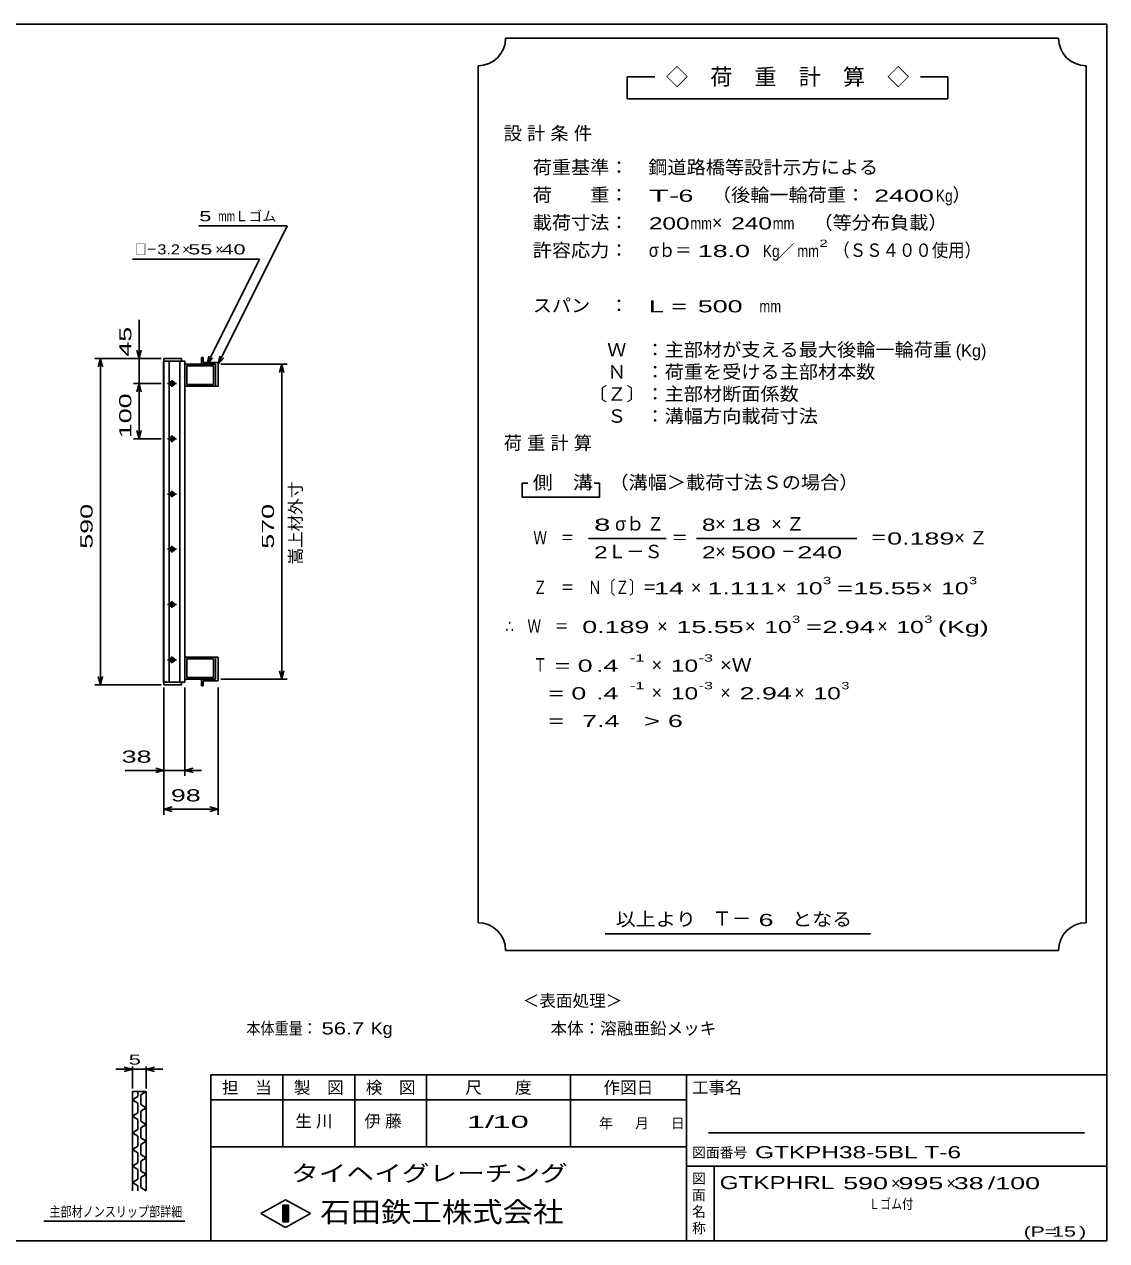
# Model space of a CAD drawing. Units: millimetres, scale not verified. Extents: x -1820 to 1736, y -1282 to 1048.
# Drawn here: x -222 to 1736, y -1152 to 1048 of the extents above; entities that cross this region are included whole.
import ezdxf
from ezdxf.enums import TextEntityAlignment as Align

# ---------------------------------------------------------------- set-up
doc = ezdxf.new("R2010")
doc.units = ezdxf.units.MM
doc.header["$LTSCALE"] = 10
for name, color, linetype, lineweight in [('0_2', 150, 'Continuous', 25), ('16', 3, 'Continuous', 25), ('22', 4, 'Continuous', 25), ('24', 2, 'Continuous', 25), ('32', 4, 'Continuous', 25)]:
    doc.layers.add(name, color=color, linetype=linetype, lineweight=lineweight)
doc.styles.add('ベクトル', font='')
doc.styles.get('ベクトル').set_extended_font_data('ベクトル')

msp = doc.modelspace()

# ---------------------------------------------------------------- linework, layer by layer
at = {"layer": '0_2'}
for p, q in [((-1724, 1048.5), (1736, 1048.5)), ((1736, 1048.5), (1736, -1151.5)), ((1736, -851.5), (116, -851.5)), ((116, -851.5), (116, -1151.5)), ((246, -851.5), (246, -981.5)), ((376, -981.5), (376, -851.5)), ((506, -851.5), (506, -981.5)), ((766, -981.5), (766, -851.5)), ((976, -851.5), (976, -1151.5)), ((976, -896.5), (116, -896.5)), ((1696, -956.5), (1016, -956.5)), ((116, -981.5), (976, -981.5)), ((976, -1016.5), (1736, -1016.5)), ((1026, -1151.5), (1026, -1016.5)), ((206, -1102.5), (251, -1077.5)), ((251, -1077.5), (296, -1102.5)), ((246, -1087.5), (256, -1087.5)), ((246, -1117.5), (246, -1087.5)), ((246, -1087.5), (248, -1087.5)), ((248, -1087.5), (248, -1117.5)), ((250, -1117.5), (250, -1087.5)), ((250, -1087.5), (252, -1087.5)), ((252, -1087.5), (252, -1117.5)), ((254, -1117.5), (254, -1087.5)), ((254, -1087.5), (256, -1087.5)), ((256, -1087.5), (256, -1117.5)), ((256, -1087.5), (256, -1117.5)), ((251, -1127.5), (206, -1102.5)), ((256, -1117.5), (246, -1117.5)), ((248, -1117.5), (250, -1117.5)), ((296, -1102.5), (251, -1127.5)), ((252, -1117.5), (254, -1117.5)), ((1736, -1151.5), (-1724, -1151.5))]:
    msp.add_line(p, q, dxfattribs=at)
at = {"layer": '16'}
for p, q in [((63, 444), (31, 444)), ((31, 444), (31, 439.5)), ((63, 439.5), (63, 444)), ((102, 446), (99, 446)), ((99, 446), (99, 434)), ((102, 437), (102, 446)), ((30.3, -141.5), (30.3, 439.5)), ((30.3, 439.5), (31, 439.5)), ((31, 439.5), (63, 439.5)), ((31, 439.5), (31, -141.5)), ((69, 439.5), (31, 439.5)), ((40.5, 439.5), (40.5, -141.5)), ((59.5, -141.5), (59.5, 439.5)), ((69, -141.5), (69, 439.5)), ((69, 434), (124, 434)), ((69, 394), (69, 434)), ((72.2, 430.8), (120.8, 430.8)), ((72.2, 397.2), (72.2, 430.8)), ((99, 434), (124, 434)), ((129, 437), (102, 437)), ((120.8, 430.8), (120.8, 397.2)), ((124, 434), (124, 394)), ((124, 434), (124, 394)), ((129, 394), (129, 437)), ((37.5, 399), (53.5, 399)), ((47.5, 402), (43.5, 402)), ((43.5, 396), (47.5, 396)), ((45.5, 405), (45.5, 393)), ((120.8, 397.2), (72.2, 397.2)), ((124, 394), (69, 394)), ((124, 394), (129, 394)), ((37.5, 299), (53.5, 299)), ((47.5, 302), (43.5, 302)), ((43.5, 296), (47.5, 296)), ((45.5, 305), (45.5, 293)), ((37.5, 199), (53.5, 199)), ((47.5, 202), (43.5, 202)), ((45.5, 205), (45.5, 193)), ((43.5, 196), (47.5, 196)), ((37.5, 99), (53.5, 99)), ((47.5, 102), (43.5, 102)), ((43.5, 96), (47.5, 96)), ((45.5, 105), (45.5, 93)), ((47.5, 2), (43.5, 2)), ((45.5, 5), (45.5, -7)), ((37.5, -1), (53.5, -1)), ((43.5, -4), (47.5, -4)), ((37.5, -101), (53.5, -101)), ((47.5, -98), (43.5, -98)), ((43.5, -104), (47.5, -104)), ((45.5, -95), (45.5, -107)), ((124, -96), (69, -96)), ((69, -96), (69, -136)), ((120.8, -99.2), (72.2, -99.2)), ((72.2, -99.2), (72.2, -132.8)), ((120.8, -132.8), (120.8, -99.2)), ((124, -136), (124, -96)), ((124, -96), (129, -96)), ((124, -136), (124, -96)), ((129, -96), (129, -139)), ((31, -141.5), (30.3, -141.5)), ((31, -141.5), (63, -141.5)), ((31, -146), (31, -141.5)), ((31, -141.5), (69, -141.5)), ((63, -146), (31, -146)), ((63, -141.5), (63, -146)), ((69, -136), (124, -136)), ((72.2, -132.8), (120.8, -132.8)), ((99, -148), (99, -136)), ((99, -136), (124, -136)), ((102, -148), (99, -148)), ((129, -139), (102, -139)), ((102, -139), (102, -148))]:
    msp.add_line(p, q, dxfattribs=at)
for centre, radius, start, end in [((43.5, 399), 3, 90, 270), ((45.5, 399), 4, 46.6, 133.4), ((45.5, 399), 4, 226.6, 313.4), ((47.5, 399), 3, 270, 90), ((43.5, 299), 3, 90, 270), ((45.5, 299), 4, 46.6, 133.4), ((45.5, 299), 4, 226.6, 313.4), ((47.5, 299), 3, 270, 90), ((43.5, 199), 3, 90, 270), ((45.5, 199), 4, 46.6, 133.4), ((47.5, 199), 3, 270, 90), ((45.5, 199), 4, 226.6, 313.4), ((43.5, 99), 3, 90, 270), ((45.5, 99), 4, 46.6, 133.4), ((45.5, 99), 4, 226.6, 313.4), ((47.5, 99), 3, 270, 90), ((43.5, -1), 3, 90, 270), ((45.5, -1), 4, 46.6, 133.4), ((47.5, -1), 3, 270, 90), ((45.5, -1), 4, 226.6, 313.4), ((43.5, -101), 3, 90, 270), ((45.5, -101), 4, 46.6, 133.4), ((45.5, -101), 4, 226.6, 313.4), ((47.5, -101), 3, 270, 90)]:
    msp.add_arc(centre, radius, start, end, dxfattribs=at)
at = {"layer": '22'}
for p, q in [((94, 684), (254, 684)), ((129, 434), (254, 684)), ((-26, 624), (204, 624)), ((109, 434), (204, 624)), ((-14, 444), (-14, 514)), ((-94, 444), (26, 444)), ((-88, 429), (-84, 444)), ((-80, 429), (-84, 444)), ((-84, -146), (-84, 444)), ((26, 444), (-24, 444)), ((-14, 444), (-18, 459)), ((-10, 459), (-14, 444)), ((-14, 444), (-14, 399)), ((109, 434), (112, 448.6)), ((109, 434), (119, 445)), ((129, 434), (132, 448.6)), ((129, 434), (139, 445)), ((134, 434), (254, 434)), ((240, 419), (244, 434)), ((248, 419), (244, 434)), ((244, -136), (244, 434)), ((-24, 399), (26, 399)), ((-18, 384), (-14, 399)), ((-10, 384), (-14, 399)), ((-14, 299), (-14, 399)), ((-14, 299), (-18, 314)), ((-14, 299), (-10, 314)), ((-24, 299), (26, 299)), ((-84, -146), (-88, -131)), ((-84, -146), (-80, -131)), ((244, -136), (240, -121)), ((244, -136), (248, -121)), ((-94, -146), (26, -146)), ((31, -311), (31, -151)), ((31, -381), (31, -151)), ((69, -311), (69, -151)), ((129, -381), (129, -151)), ((134, -136), (254, -136)), ((-39, -301), (31, -301)), ((31, -301), (16, -297)), ((16, -305), (31, -301)), ((31, -301), (69, -301)), ((69, -301), (84, -297)), ((84, -305), (69, -301)), ((69, -301), (99, -301)), ((31, -371), (46, -367)), ((46, -375), (31, -371)), ((31, -371), (129, -371)), ((129, -371), (114, -367)), ((114, -375), (129, -371))]:
    msp.add_line(p, q, dxfattribs=at)
at = {"layer": '24', "color": 4}
for p, q in [((1649, 1023.5), (649, 1023.5)), ((599, 973.5), (599, -576.5)), ((1699, -576.5), (1699, 973.5)), ((919, 953.5), (869, 953.5)), ((869, 953.5), (869, 913.5)), ((1449, 953.5), (1399, 953.5)), ((1449, 913.5), (1449, 953.5)), ((869, 913.5), (1449, 913.5)), ((689, 218.5), (679, 218.5)), ((679, 218.5), (679, 193.5)), ((819, 218.5), (809, 218.5)), ((819, 193.5), (819, 218.5)), ((679, 193.5), (819, 193.5)), ((799, 118.5), (939, 118.5)), ((994, 118.5), (1284, 118.5)), ((829, -596.5), (1309, -596.5)), ((649, -626.5), (1649, -626.5))]:
    msp.add_line(p, q, dxfattribs=at)
for centre, start, end in [((599, 1023.5), 270, 0), ((1699, 1023.5), 180, 270), ((599, -626.5), 0, 90), ((1699, -626.5), 90, 180)]:
    msp.add_arc(centre, 50, start, end, dxfattribs=at)
at = {"layer": '32'}
for p, q in [((-26, -841.5), (-56, -841.5)), ((-26, -841.5), (-41, -837.5)), ((-41, -845.5), (-26, -841.5)), ((-26, -876.5), (-26, -836.5)), ((-26, -841.5), (-1, -841.5)), ((-1, -836.5), (-1, -876.5)), ((-1, -841.5), (14, -837.5)), ((14, -845.5), (-1, -841.5)), ((-1, -841.5), (29, -841.5)), ((-26, -881.5), (-1, -881.5)), ((-26, -1061.5), (-26, -881.5)), ((-16, -890.5), (-26, -896.5)), ((-26, -896.5), (-16, -902.5)), ((-16, -881.5), (-16, -890.5)), ((-1, -881.5), (-11, -887.5)), ((-11, -887.5), (-11, -905.5)), ((-1, -881.5), (-1, -1061.5)), ((-16, -920.5), (-26, -926.5)), ((-16, -902.5), (-16, -920.5)), ((-11, -905.5), (-1, -911.5)), ((-1, -911.5), (-11, -917.5)), ((-11, -917.5), (-11, -935.5)), ((-26, -926.5), (-16, -932.5)), ((-16, -932.5), (-16, -950.5)), ((-11, -935.5), (-1, -941.5)), ((-1, -941.5), (-11, -947.5)), ((-16, -950.5), (-26, -956.5)), ((-26, -956.5), (-16, -962.5)), ((-16, -962.5), (-16, -980.5)), ((-11, -947.5), (-11, -965.5)), ((-11, -965.5), (-1, -971.5)), ((-16, -980.5), (-26, -986.5)), ((-26, -986.5), (-16, -992.5)), ((-1, -971.5), (-11, -977.5)), ((-11, -977.5), (-11, -995.5)), ((-16, -1010.5), (-26, -1016.5)), ((-16, -992.5), (-16, -1010.5)), ((-11, -995.5), (-1, -1001.5)), ((-1, -1001.5), (-11, -1007.5)), ((-11, -1007.5), (-11, -1025.5)), ((-26, -1016.5), (-16, -1022.5)), ((-16, -1022.5), (-16, -1040.5)), ((-11, -1025.5), (-1, -1031.5)), ((-1, -1031.5), (-11, -1037.5)), ((-16, -1040.5), (-26, -1046.5)), ((-26, -1046.5), (-16, -1052.5)), ((-16, -1052.5), (-16, -1061.5)), ((-11, -1037.5), (-11, -1055.5)), ((-11, -1055.5), (-1, -1061.5)), ((69, -1116.5), (-186, -1116.5))]:
    msp.add_line(p, q, dxfattribs=at)

# ---------------------------------------------------------------- texts
at = {"layer": '0_2', "style": 'ベクトル'}
for s, height, p in [('担\u3000当', 21.99, (136, -874.5)), ('製\u3000図', 21.99, (266, -874.5)), ('検\u3000図', 21.99, (396, -874.5)), ('尺\u3000\u3000度', 21.99, (576, -874.5)), ('作図日', 21.99, (826, -874.5)), ('工事名', 21.99, (986, -874.5)), ('年', 18.3, (818, -939)), ('月', 18.3, (883, -939)), ('日', 18.3, (948, -939)), ('図面番号', 18.33, (986, -992)), ('図', 18.3, (986, -1039)), ('面', 18.3, (986, -1069)), ('名', 18.3, (986, -1099)), ('称', 18.3, (986, -1129))]:
    msp.add_text(s, height=height, dxfattribs=at).set_placement(p, align=Align.MIDDLE_LEFT)
at = {"layer": '0_2', "color": 222, "style": 'ベクトル'}
for s, height, width, p in [('タイヘイグレーチング', 29.33, 1.25, (261, -1029.5)), ('石田鉄工株式会社', 36.66, 1.1, (313.5, -1099.5))]:
    msp.add_text(s, height=height, dxfattribs=dict(at, width=width)).set_placement(p, align=Align.MIDDLE_LEFT)
at = {"layer": '22', "color": 2, "style": 'ベクトル'}
for s, height, width, p in [(' 5 ', 18.33, 1.6, (84, 701.5)), ('mm', 18.33, 0.75, (129, 701.5)), ('□－', 18.33, 0.8, (-21, 641.5)), ('3.2', 18.33, 1.2, (19, 641.5)), (' 55 ', 18.33, 1.6, (64, 641.5)), (' 40 ', 18.33, 1.6, (124, 641.5)), (' 38 ', 21.99, 1.65, (-59, -276)), (' 98 ', 21.99, 1.65, (30, -346)), ('本体重量：', 21.99, 0.85, (180, -767.5)), (' 56.7', 21.99, 1.35, (305, -767.5)), ('Kg', 21.99, 1.1, (405, -767.5)), ('1/', 21.99, 2, (579, -936.5)), (' 10 ', 21.99, 2, (609, -936.5)), ('GTKPH38-5BL T-6', 21.99, 1.5, (1100, -991.5)), ('GTKPHRL', 23.46, 1.4, (1036, -1046.5)), (' 590 ', 21.99, 1.65, (1246, -1047.5)), (' 995 ', 21.99, 1.65, (1346, -1047.5)), (' 38 ', 21.99, 1.65, (1446, -1047.5)), ('/', 22, 1.65, (1521, -1047.5)), (' 100 ', 21.99, 1.65, (1521, -1047.5)), ('Ｌゴム付', 18.33, 0.8, (1306, -1085)), ('(P=', 18.33, 1.55, (1586, -1135)), (' 15 ', 18.33, 1.6, (1626, -1135)), (')', 18.3, 1.6, (1686, -1135))]:
    msp.add_text(s, height=height, dxfattribs=dict(at, width=width)).set_placement(p, align=Align.MIDDLE_LEFT)
for s, height, p in [('Ｌゴム', 18.33, (159, 701.5)), ('×', 18.3, (64, 641.5)), ('×', 18.3, (124, 641.5)), ('＜表面処理＞', 21.99, (680, -717.5)), ('本体：', 21.99, (730, -767.5)), ('溶融亜鉛メッキ', 21.99, (820, -767.5)), ('×', 22, (1346, -1047.5)), ('×', 22, (1446, -1047.5))]:
    msp.add_text(s, height=height, dxfattribs=at).set_placement(p, align=Align.MIDDLE_LEFT)
at = {"layer": '22', "color": 2, "style": 'ベクトル', "width": 1.65}
for s, p in [(' 45 ', (-39, 434)), (' 100 ', (-39, 286.5)), (' 590 ', (-109, 86.5)), (' 570 ', (219, 86.5))]:
    msp.add_text(s, height=21.99, rotation=90, dxfattribs=at).set_placement(p, align=Align.MIDDLE_LEFT)
at = {"layer": '22', "color": 2, "style": 'ベクトル'}
msp.add_text('嵩上材外寸', height=21.99, rotation=90, dxfattribs=at).set_placement((269, 71.5), align=Align.MIDDLE_LEFT)
at = {"layer": '22', "color": 2, "char_height": 21.99, "attachment_point": 4, "style": 'ベクトル'}
for s, insert in [('\\T1.25;生川\u3000', (268.5, -936.5)), ('\\T1.25;伊藤\u3000', (393.5, -936.5))]:
    msp.add_mtext(s, dxfattribs=dict(at, insert=insert))
at = {"layer": '24', "style": 'ベクトル'}
for s, height, p in [('◇\u3000荷\u3000重\u3000計\u3000算\u3000◇', 29.33, (939, 953.5)), ('）', 24.2, (1457, 740)), ('×', 24.2, (1022, 690)), ('／', 22, (1141.5, 638.5)), ('(Kg)', 21.99, (1463, 458.5)), ('σｂ', 24.19, (847, 145)), ('×', 24.2, (1028, 145)), ('Ｌ－Ｓ', 24.19, (834, 95)), ('×', 24.2, (1028, 95)), ('×', 24.2, (984, 30)), ('×', 24.2, (1138, 30)), ('×', 24.2, (1402, 30)), ('×', 24.2, (923, -40)), ('×', 24.2, (1082, -40)), ('×', 24.2, (1321, -40)), ('×', 24.2, (913, -110)), ('×', 24.2, (913, -160)), ('×', 24.2, (1037, -160)), ('×', 24.2, (1171, -160)), ('Ｔ－', 25.66, (1023, -569))]:
    msp.add_text(s, height=height, dxfattribs=at).set_placement(p, align=Align.MIDDLE_LEFT)
for s, height, width, p in [('荷重基準：\u3000', 24.19, 1.05, (698, 790)), ('鋼道路橋等設計示方による', 24.19, 1.05, (907, 790)), ('荷\u3000\u3000重：\u3000', 24.19, 1.05, (698, 740)), ('T-', 21.99, 2, (908, 738.5)), (' 6 ', 21.99, 1.65, (948, 738.5)), ('（後輪一輪荷重：', 24.19, 1.05, (1022, 740)), (' 2400', 21.99, 1.65, (1302, 738.5)), ('Kg', 21.99, 0.85, (1427, 738.5)), ('載荷寸法：\u3000', 24.19, 1.05, (698, 690)), ('\u3000（等分布負載）', 24.19, 1.05, (1171, 690)), ('200', 21.99, 1.5, (908, 688.5)), ('mm', 21.99, 0.8, (983, 688.5)), ('240', 21.99, 1.5, (1057, 688.5)), ('mm', 21.99, 0.8, (1132, 688.5)), ('許容応力：\u3000', 24.19, 1.05, (698, 640)), ('σｂ＝', 24.19, 0.9, (908, 640)), (' 18.0', 21.99, 1.65, (983, 638.5)), ('Kg', 21.99, 0.85, (1114, 638.5)), ('mm', 21.99, 0.8, (1176.5, 638.5)), ('2', 13.2, 1.5, (1216.5, 652.5)), ('（ＳＳ４００使用）', 24.19, 0.9, (1241.5, 640)), ('スパン\u3000：\u3000', 24.19, 1.05, (698, 540)), ('L =', 21.99, 1.65, (908, 538.5)), (' 500 ', 21.99, 1.65, (983, 538.5)), ('mm', 21.99, 0.8, (1108, 538.5)), ('\u3000Ｗ\u3000：主部材が支える最大後輪一輪荷重', 24.19, 1.05, (798, 460)), ('\u3000Ｎ\u3000：荷重を受ける主部材本数', 24.19, 1.05, (798, 420)), ('〔Ｚ〕：主部材断面係数', 24.19, 1.05, (798, 380)), ('\u3000Ｓ\u3000：溝幅方向載荷寸法', 24.19, 1.05, (798, 340)), ('側\u3000溝', 24.19, 1.1, (698, 220)), ('\u3000（溝幅＞載荷寸法Ｓの場合）', 24.19, 1.05, (802, 220)), ('8', 22, 1.8, (809, 143.5)), ('Ｚ', 24.2, 0.9, (905, 145)), ('8', 22, 1.5, (1004, 143.5)), (' 18 ', 21.99, 1.65, (1043, 143.5)), ('Ｗ\u3000＝', 24.19, 0.75, (699, 120)), ('＝', 24.2, 0.9, (949, 120)), ('＝', 24.2, 0.9, (1309, 120)), ('0.189', 21.99, 1.65, (1339, 118.5)), ('2', 22, 1.5, (809, 93.5)), ('2', 22, 1.5, (1004, 93.5)), (' 500 ', 21.99, 1.65, (1043, 93.5)), ('－', 24.2, 0.75, (1148, 95)), (' 240 ', 21.99, 1.65, (1163, 93.5)), ('Ｚ\u3000＝\u3000Ｎ〔Ｚ〕＝', 24.19, 0.75, (699, 30)), ('3', 13.2, 1.5, (1223, 42.5)), ('3', 13.2, 1.5, (1487, 42.5)), (' 14 ', 21.99, 1.65, (904, 28.5)), ('1.111', 21.99, 1.65, (1014, 28.5)), ('10', 21.99, 1.5, (1173, 28.5)), ('=', 22, 1.7, (1248, 28.5)), ('15.55', 21.99, 1.65, (1278, 28.5)), ('10', 21.99, 1.5, (1437, 28.5)), ('3', 13.2, 1.5, (1167, -27.5)), ('3', 13.2, 1.5, (1406, -27.5)), ('∴\u3000Ｗ\u3000＝', 24.19, 0.75, (649, -40)), (' 0.189', 21.99, 1.65, (774, -41.5)), ('15.55', 21.99, 1.65, (958, -41.5)), ('10', 21.99, 1.5, (1117, -41.5)), ('=', 22, 1.7, (1192, -41.5)), ('2.94', 21.99, 1.65, (1222, -41.5)), ('10', 21.99, 1.5, (1356, -41.5)), ('(Kg)', 21.99, 1.65, (1431, -41.5)), ('Ｔ', 24.2, 0.75, (699, -110)), (' = 0', 21.99, 1.65, (724, -111.5)), (' .4 ', 21.99, 1.65, (799, -111.5)), ('-1', 13.2, 1.65, (874, -97.5)), ('10', 21.99, 1.5, (948, -111.5)), ('-3', 13.2, 1.65, (998, -97.5)), ('×Ｗ', 24.19, 1.1, (1037, -110)), ('  = 0', 21.99, 1.65, (699, -161.5)), (' .4 ', 21.99, 1.65, (799, -161.5)), ('-1', 13.2, 1.65, (874, -147.5)), ('10', 21.99, 1.5, (948, -161.5)), ('-3', 13.2, 1.65, (998, -147.5)), ('2.94', 21.99, 1.65, (1072, -161.5)), ('10', 21.99, 1.5, (1206, -161.5)), ('3', 13.2, 1.5, (1256, -147.5)), ('  =', 21.99, 1.65, (699, -211.5)), (' 7.4', 21.99, 1.65, (774, -211.5)), ('>', 22, 1.7, (899, -211.5)), (' 6 ', 21.99, 1.65, (929, -211.5)), ('以上より\u3000', 24.19, 1.1, (848, -570)), (' 6 ', 21.99, 1.65, (1093, -571.5)), ('となる', 24.19, 1.1, (1167, -570))]:
    msp.add_text(s, height=height, dxfattribs=dict(at, width=width)).set_placement(p, align=Align.MIDDLE_LEFT)
at = {"layer": '24', "char_height": 24.19, "attachment_point": 4, "style": 'ベクトル'}
for s, insert in [('\\T1.28;設計条件', (645.5, 850)), ('\\T1.28;荷重計算', (645.5, 290)), ('\\T1.42;×Ｚ', (1129.5, 145)), ('\\T1.42;×Ｚ', (1460.5, 120))]:
    msp.add_mtext(s, dxfattribs=dict(at, insert=insert))
at = {"layer": '32', "color": 2, "style": 'ベクトル'}
for s, width, p in [(' 5 ', 1.6, (-43.5, -824)), ('主部材ノンスリップ部詳細', 0.8, (-176, -1099))]:
    msp.add_text(s, height=18.33, dxfattribs=dict(at, width=width)).set_placement(p, align=Align.MIDDLE_LEFT)

doc.saveas('drawing.dxf')
